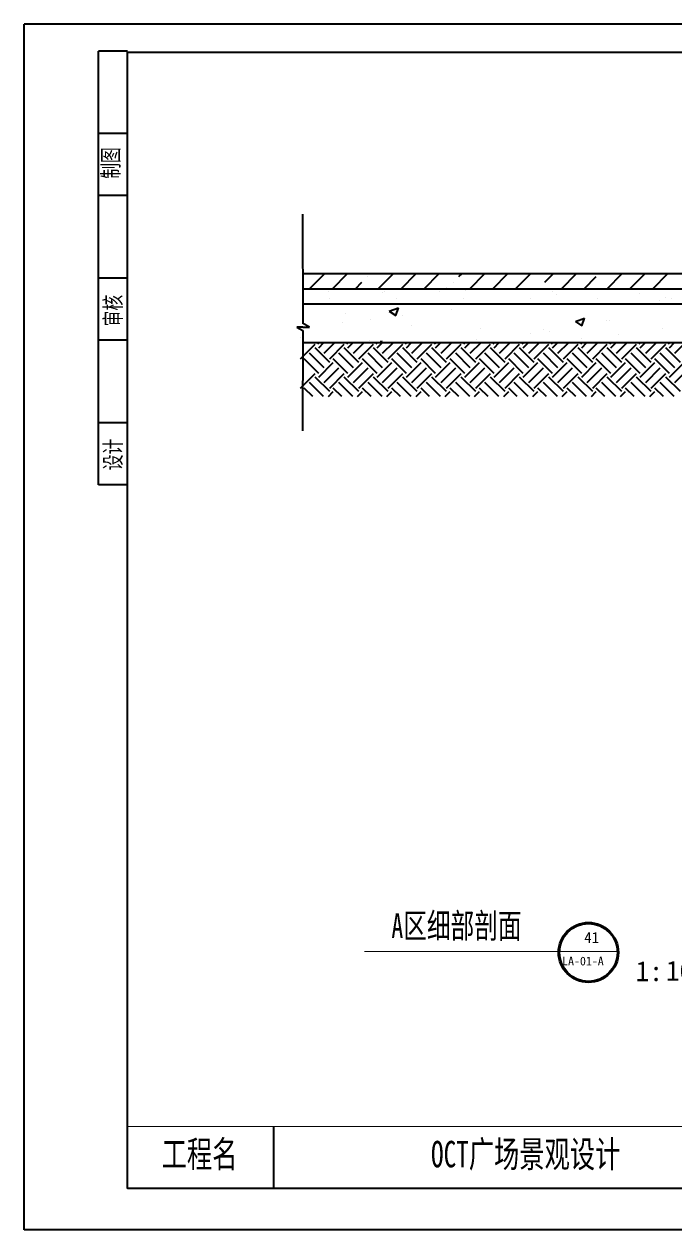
# Model space of a CAD drawing. Extents: x -2110 to 2090, y 267 to 3185.
# Drawn here: x -2110 to -535, y 267 to 3185 of the extents above; entities that cross this region are included whole.
import ezdxf

# ---------------------------------------------------------------- set-up
doc = ezdxf.new("R2010")
doc.units = 0
doc.header["$MEASUREMENT"] = 0
for name, color, linetype in [('HATCH', 140, 'CONTINUOUS'), ('LEVEL', 41, 'CONTINUOUS'), ('STAIR', 140, 'CONTINUOUS'), ('TEXT', 41, 'CONTINUOUS'), ('TK', 1, 'CONTINUOUS')]:
    doc.layers.add(name, color=color, linetype=linetype)
doc.styles.get("Standard").update_dxf_attribs({"font": 'simhei.ttf'})
doc.styles.add('STYLE1', font='simsun.ttf', dxfattribs={"width": 0.7})

msp = doc.modelspace()

# ---------------------------------------------------------------- hatches: boundary and pattern name
at = {"layer": 'TEXT', "linetype": 'CONTINUOUS'}
h = msp.add_hatch(color=256, dxfattribs=at)
edge = h.paths.add_edge_path()
edge.add_arc((-744.6, 938.3), 72.5, 0, 360)
edge = h.paths.add_edge_path(flags=16)
edge.add_arc((-744.6, 938.3), 70, 0, 360)

# ---------------------------------------------------------------- linework, layer by layer
at = {"layer": 'HATCH'}
for p, q in [((-1417.7, 2546.1), (-1382.6, 2581.2)), ((-1363.8, 2544.6), (-1327.2, 2581.2)), ((-1279.2, 2573.8), (-1279.2, 2573.8)), ((-1253, 2544.6), (-1216.5, 2581.2)), ((-1197.7, 2544.6), (-1161.1, 2581.2)), ((-1142.3, 2544.6), (-1105.8, 2581.2)), ((-1057.8, 2573.8), (-1050.4, 2581.2)), ((-1031.6, 2544.6), (-995, 2581.2)), ((-976.2, 2544.6), (-939.7, 2581.2)), ((-920.9, 2544.6), (-884.3, 2581.2)), ((-850.2, 2560), (-828.9, 2581.2)), ((-810.1, 2544.6), (-773.6, 2581.2)), ((-754.8, 2544.6), (-725.6, 2573.8)), ((-699.4, 2544.6), (-662.8, 2581.2)), ((-642.5, 2546.1), (-607.5, 2581.2)), ((-588.7, 2544.6), (-552.1, 2581.2)), ((-1393.4, 2543.2), (-1393.4, 2543.2)), ((-1308.4, 2544.6), (-1293.1, 2560)), ((-1237.9, 2538.7), (-1237.9, 2538.7)), ((-1086.9, 2544.6), (-1085.5, 2546.1)), ((-1071.6, 2560), (-1071.6, 2560)), ((-1040.9, 2540.4), (-1040.9, 2540.4)), ((-963.4, 2543.2), (-963.4, 2543.2)), ((-864, 2546.1), (-864, 2546.1)), ((-832, 2538.6), (-832, 2538.6)), ((-693.2, 2544.3), (-693.2, 2544.3)), ((-1435.8, 2537.6), (-1435.8, 2537.6)), ((-1374.6, 2537), (-1374.6, 2537)), ((-1371.8, 2520.8), (-1371.8, 2520.8)), ((-1243.2, 2536.2), (-1243.2, 2536.2)), ((-1209.2, 2521.1), (-1209.2, 2521.1)), ((-1104.4, 2538.1), (-1104.4, 2538.1)), ((-1046.7, 2521.4), (-1046.7, 2521.4)), ((-884.1, 2521.7), (-884.1, 2521.7)), ((-822.4, 2529.8), (-822.4, 2529.8)), ((-721.5, 2522), (-721.5, 2522)), ((-620.1, 2534), (-620.1, 2534)), ((-571.8, 2516.2), (-571.8, 2516.2)), ((-559, 2522.3), (-559, 2522.3)), ((-544.6, 2519.8), (-544.6, 2519.8)), ((-537, 2508.3), (-537, 2508.3))]:
    msp.add_line(p, q, dxfattribs=at)
at = {"layer": 'LEVEL'}
for p, q in [((-1436.2, 2581.2), (9.6, 2581.2)), ((-1436.2, 2544.6), (-16.5, 2544.6)), ((-1436.1, 2508.1), (-53.1, 2508.1)), ((-1436.1, 2414.1), (-251.4, 2414.1))]:
    msp.add_line(p, q, dxfattribs=at)
at = {"layer": 'STAIR', "linetype": 'CONTINUOUS'}
for p, q in [((-1436.5, 2724.5), (-1436, 2460.6)), ((-1450.3, 2451.2), (-1436, 2443.1)), ((-1436, 2451.2), (-1450.3, 2451.2)), ((-1419.8, 2451.2), (-1436.8, 2461.1)), ((-1436, 2451.2), (-1419.8, 2451.2)), ((-1436, 2443.1), (-1436.5, 2200.5))]:
    msp.add_line(p, q, dxfattribs=at)
at = {"layer": 'STAIR'}
for p, q in [((-1331.4, 2484.6), (-1331.4, 2484.6)), ((-1226.4, 2490.2), (-1204.5, 2498.6)), ((-1226.4, 2490.2), (-1210.8, 2479.7)), ((-1210.8, 2479.7), (-1204.5, 2498.6)), ((-1170.6, 2506.7), (-1170.6, 2506.7)), ((-1074.9, 2494.9), (-1074.9, 2494.9)), ((-1340.3, 2461.9), (-1340.3, 2461.9)), ((-1271.9, 2469), (-1271.9, 2469)), ((-1193.5, 2479.3), (-1193.5, 2479.3)), ((-1173.1, 2454.9), (-1173.1, 2454.9)), ((-776.3, 2465.1), (-754.4, 2473.5)), ((-776.3, 2465.1), (-760.7, 2454.6)), ((-760.7, 2454.6), (-754.4, 2473.5)), ((-700.9, 2466.7), (-700.9, 2466.7)), ((-692.7, 2468), (-692.7, 2468)), ((-1441.5, 2426.9), (-1441.5, 2426.9)), ((-1016.2, 2422.5), (-1016.2, 2422.5)), ((-1006, 2447.8), (-1006, 2447.8)), ((-883.6, 2435.4), (-883.6, 2435.4)), ((-853.6, 2446), (-853.6, 2446)), ((-838.8, 2440.7), (-838.8, 2440.7)), ((-762.5, 2423.4), (-762.5, 2423.4)), ((-671.6, 2433.7), (-671.6, 2433.7)), ((-564.7, 2449.4), (-564.7, 2449.4)), ((-1441.4, 2374.9), (-1406.1, 2410.3)), ((-1370.7, 2366.1), (-1406.1, 2401.5)), ((-1397.2, 2410.3), (-1401.1, 2414.1)), ((-1397.2, 2401.5), (-1384.5, 2414.1)), ((-1384, 2388.2), (-1358, 2414.1)), ((-1370.7, 2374.9), (-1335.4, 2410.3)), ((-1300, 2366.1), (-1335.4, 2401.5)), ((-1326.5, 2410.3), (-1330.4, 2414.1)), ((-1326.5, 2401.5), (-1313.8, 2414.1)), ((-1313.3, 2388.2), (-1287.3, 2414.1)), ((-1300, 2374.9), (-1264.6, 2410.3)), ((-1274.3, 2419.9), (-1274.3, 2419.9)), ((-1229.3, 2366.1), (-1264.6, 2401.5)), ((-1255.8, 2410.3), (-1259.6, 2414.1)), ((-1255.8, 2401.5), (-1243.1, 2414.1)), ((-1248.7, 2414.1), (-1245.1, 2418.5)), ((-1244.3, 2414.1), (-1245.1, 2418.5)), ((-1242.5, 2388.2), (-1216.6, 2414.1)), ((-1229.3, 2374.9), (-1193.9, 2410.3)), ((-1158.6, 2366.1), (-1193.9, 2401.5)), ((-1185.1, 2410.3), (-1188.9, 2414.1)), ((-1185.1, 2401.5), (-1172.4, 2414.1)), ((-1171.8, 2388.2), (-1145.9, 2414.1)), ((-1158.6, 2374.9), (-1123.2, 2410.3)), ((-1087.9, 2366.1), (-1123.2, 2401.5)), ((-1114.4, 2410.3), (-1118.2, 2414.1)), ((-1114.4, 2401.5), (-1101.7, 2414.1)), ((-1101.1, 2388.2), (-1075.2, 2414.1)), ((-1087.9, 2374.9), (-1052.5, 2410.3)), ((-1017.2, 2366.1), (-1052.5, 2401.5)), ((-1043.7, 2410.3), (-1047.5, 2414.1)), ((-1043.7, 2401.5), (-1031, 2414.1)), ((-1030.4, 2388.2), (-1004.5, 2414.1)), ((-1017.2, 2374.9), (-981.8, 2410.3)), ((-946.4, 2366.1), (-981.8, 2401.5)), ((-973, 2410.3), (-976.8, 2414.1)), ((-973, 2401.5), (-960.3, 2414.1)), ((-959.7, 2388.2), (-933.8, 2414.1)), ((-946.4, 2374.9), (-911.1, 2410.3)), ((-875.7, 2366.1), (-911.1, 2401.5)), ((-902.2, 2410.3), (-906.1, 2414.1)), ((-902.2, 2401.5), (-889.6, 2414.1)), ((-889, 2388.2), (-863.1, 2414.1)), ((-875.7, 2374.9), (-840.4, 2410.3)), ((-805, 2366.1), (-840.4, 2401.5)), ((-831.5, 2410.3), (-835.4, 2414.1)), ((-831.5, 2401.5), (-818.9, 2414.1)), ((-818.3, 2388.2), (-792.3, 2414.1)), ((-805, 2374.9), (-769.7, 2410.3)), ((-734.3, 2366.1), (-769.7, 2401.5)), ((-760.8, 2410.3), (-764.7, 2414.1)), ((-760.8, 2401.5), (-748.1, 2414.1)), ((-747.6, 2388.2), (-721.6, 2414.1)), ((-734.3, 2374.9), (-699, 2410.3)), ((-663.6, 2366.1), (-699, 2401.5)), ((-690.1, 2410.3), (-694, 2414.1)), ((-690.1, 2401.5), (-677.4, 2414.1)), ((-676.9, 2388.2), (-650.9, 2414.1)), ((-663.6, 2374.9), (-628.2, 2410.3)), ((-592.9, 2366.1), (-628.2, 2401.5)), ((-619.4, 2410.3), (-623.3, 2414.1)), ((-619.4, 2401.5), (-606.7, 2414.1)), ((-606.1, 2388.2), (-580.2, 2414.1)), ((-592.9, 2374.9), (-557.5, 2410.3)), ((-522.2, 2366.1), (-557.5, 2401.5)), ((-548.7, 2410.3), (-552.5, 2414.1)), ((-548.7, 2401.5), (-536, 2414.1)), ((-535.4, 2388.2), (-509.5, 2414.1)), ((-1397.2, 2339.6), (-1432.6, 2374.9)), ((-1384, 2352.8), (-1419.3, 2388.2)), ((-1397.2, 2330.8), (-1361.9, 2366.1)), ((-1326.5, 2339.6), (-1361.9, 2374.9)), ((-1313.3, 2352.8), (-1348.6, 2388.2)), ((-1326.5, 2330.8), (-1291.2, 2366.1)), ((-1255.8, 2339.6), (-1291.2, 2374.9)), ((-1242.5, 2352.8), (-1277.9, 2388.2)), ((-1255.8, 2330.8), (-1220.4, 2366.1)), ((-1185.1, 2339.6), (-1220.4, 2374.9)), ((-1171.8, 2352.8), (-1207.2, 2388.2)), ((-1185.1, 2330.8), (-1149.7, 2366.1)), ((-1114.4, 2339.6), (-1149.7, 2374.9)), ((-1101.1, 2352.8), (-1136.5, 2388.2)), ((-1114.4, 2330.8), (-1079, 2366.1)), ((-1043.7, 2339.6), (-1079, 2374.9)), ((-1030.4, 2352.8), (-1065.8, 2388.2)), ((-1043.7, 2330.8), (-1008.3, 2366.1)), ((-973, 2339.6), (-1008.3, 2374.9)), ((-959.7, 2352.8), (-995.1, 2388.2)), ((-973, 2330.8), (-937.6, 2366.1)), ((-902.2, 2339.6), (-937.6, 2374.9)), ((-889, 2352.8), (-924.3, 2388.2)), ((-902.2, 2330.8), (-866.9, 2366.1)), ((-831.5, 2339.6), (-866.9, 2374.9)), ((-818.3, 2352.8), (-853.6, 2388.2)), ((-831.5, 2330.8), (-796.2, 2366.1)), ((-760.8, 2339.6), (-796.2, 2374.9)), ((-747.6, 2352.8), (-782.9, 2388.2)), ((-760.8, 2330.8), (-725.5, 2366.1)), ((-690.1, 2339.6), (-725.5, 2374.9)), ((-676.9, 2352.8), (-712.2, 2388.2)), ((-690.1, 2330.8), (-654.8, 2366.1)), ((-619.4, 2339.6), (-654.8, 2374.9)), ((-606.1, 2352.8), (-641.5, 2388.2)), ((-619.4, 2330.8), (-584.1, 2366.1)), ((-548.7, 2339.6), (-584.1, 2374.9)), ((-535.4, 2352.8), (-570.8, 2388.2)), ((-548.7, 2330.8), (-513.3, 2366.1)), ((-1441.4, 2304.2), (-1406.1, 2339.6)), ((-1384, 2317.5), (-1348.6, 2352.8)), ((-1370.7, 2304.2), (-1335.4, 2339.6)), ((-1313.3, 2317.5), (-1277.9, 2352.8)), ((-1300, 2304.2), (-1264.6, 2339.6)), ((-1242.5, 2317.5), (-1207.2, 2352.8)), ((-1229.3, 2304.2), (-1193.9, 2339.6)), ((-1171.8, 2317.5), (-1136.5, 2352.8)), ((-1158.6, 2304.2), (-1123.2, 2339.6)), ((-1101.1, 2317.5), (-1065.8, 2352.8)), ((-1087.9, 2304.2), (-1052.5, 2339.6)), ((-1030.4, 2317.5), (-995.1, 2352.8)), ((-1017.2, 2304.2), (-981.8, 2339.6)), ((-959.7, 2317.5), (-924.3, 2352.8)), ((-946.4, 2304.2), (-911.1, 2339.6)), ((-889, 2317.5), (-853.6, 2352.8)), ((-875.7, 2304.2), (-840.4, 2339.6)), ((-818.3, 2317.5), (-782.9, 2352.8)), ((-805, 2304.2), (-769.7, 2339.6)), ((-747.6, 2317.5), (-712.2, 2352.8)), ((-734.3, 2304.2), (-699, 2339.6)), ((-676.9, 2317.5), (-641.5, 2352.8)), ((-663.6, 2304.2), (-628.2, 2339.6)), ((-606.1, 2317.5), (-570.8, 2352.8)), ((-592.9, 2304.2), (-557.5, 2339.6)), ((-535.4, 2317.5), (-500.1, 2352.8)), ((-1385.3, 2283.5), (-1419.3, 2317.5)), ((-1370.7, 2295.4), (-1406.1, 2330.8)), ((-1314.6, 2283.5), (-1348.6, 2317.5)), ((-1300, 2295.4), (-1335.4, 2330.8)), ((-1243.9, 2283.5), (-1277.9, 2317.5)), ((-1229.3, 2295.4), (-1264.6, 2330.8)), ((-1173.2, 2283.5), (-1207.2, 2317.5)), ((-1158.6, 2295.4), (-1193.9, 2330.8)), ((-1102.5, 2283.5), (-1136.5, 2317.5)), ((-1087.9, 2295.4), (-1123.2, 2330.8)), ((-1031.8, 2283.5), (-1065.8, 2317.5)), ((-1017.2, 2295.4), (-1052.5, 2330.8)), ((-961.1, 2283.5), (-995.1, 2317.5)), ((-946.4, 2295.4), (-981.8, 2330.8)), ((-890.4, 2283.5), (-924.3, 2317.5)), ((-875.7, 2295.4), (-911.1, 2330.8)), ((-819.6, 2283.5), (-853.6, 2317.5)), ((-805, 2295.4), (-840.4, 2330.8)), ((-748.9, 2283.5), (-782.9, 2317.5)), ((-734.3, 2295.4), (-769.7, 2330.8)), ((-678.2, 2283.5), (-712.2, 2317.5)), ((-663.6, 2295.4), (-699, 2330.8)), ((-607.5, 2283.5), (-641.5, 2317.5)), ((-592.9, 2295.4), (-628.2, 2330.8)), ((-536.8, 2283.5), (-570.8, 2317.5)), ((-522.2, 2295.4), (-557.5, 2330.8)), ((-1411.8, 2283.5), (-1432.6, 2304.2)), ((-1373.8, 2283.5), (-1361.9, 2295.4)), ((-1341.1, 2283.5), (-1361.9, 2304.2)), ((-1303.1, 2283.5), (-1291.2, 2295.4)), ((-1270.4, 2283.5), (-1291.2, 2304.2)), ((-1232.3, 2283.5), (-1220.4, 2295.4)), ((-1199.7, 2283.5), (-1220.4, 2304.2)), ((-1161.6, 2283.5), (-1149.7, 2295.4)), ((-1129, 2283.5), (-1149.7, 2304.2)), ((-1090.9, 2283.5), (-1079, 2295.4)), ((-1058.3, 2283.5), (-1079, 2304.2)), ((-1020.2, 2283.5), (-1008.3, 2295.4)), ((-987.6, 2283.5), (-1008.3, 2304.2)), ((-949.5, 2283.5), (-937.6, 2295.4)), ((-916.9, 2283.5), (-937.6, 2304.2)), ((-878.8, 2283.5), (-866.9, 2295.4)), ((-846.2, 2283.5), (-866.9, 2304.2)), ((-808.1, 2283.5), (-796.2, 2295.4)), ((-775.4, 2283.5), (-796.2, 2304.2)), ((-737.4, 2283.5), (-725.5, 2295.4)), ((-704.7, 2283.5), (-725.5, 2304.2)), ((-666.7, 2283.5), (-654.8, 2295.4)), ((-634, 2283.5), (-654.8, 2304.2)), ((-595.9, 2283.5), (-584.1, 2295.4)), ((-563.3, 2283.5), (-584.1, 2304.2))]:
    msp.add_line(p, q, dxfattribs=at)
at = {"layer": 'TEXT', "linetype": 'CONTINUOUS', "const_width": 2.5}
msp.add_lwpolyline([(-1286.5, 940.6), (-674.6, 940.6)], dxfattribs=at)
at = {"layer": 'TEXT', "linetype": 'CONTINUOUS'}
for radius in [72.5, 70]:
    msp.add_circle((-744.6, 938.3), radius, dxfattribs=at)
at = {"layer": 'TK', "linetype": 'CONTINUOUS'}
for p, q in [((-2110, 267), (-2110, 3184.8)), ((2090, 3184.8), (-2110, 3184.8)), ((-1930, 2069.7), (-1930, 3119.7)), ((-1860.1, 3119.7), (-1930, 3119.7)), ((-1860, 367), (-1860, 3117)), ((-1860, 3117), (1990, 3117)), ((-1860.1, 2919.7), (-1930, 2919.7)), ((-1860.1, 2769.7), (-1930, 2769.7)), ((-1860.1, 2569.7), (-1930, 2569.7)), ((-1860.1, 2419.7), (-1930, 2419.7)), ((-1860.1, 2219.7), (-1930, 2219.7)), ((-1860.1, 2069.7), (-1930, 2069.7)), ((-1507, 517), (-1507, 367)), ((1990, 367), (-1860, 367)), ((2090, 267), (-2110, 267))]:
    msp.add_line(p, q, dxfattribs=at)
at = {"layer": 'TK', "linetype": 'CONTINUOUS', "const_width": 2.5}
for points in [[(-1860, 3117), (-1860, 367), (1990, 367), (1990, 3117), (-1860, 3117)], [(-1860, 517), (1990, 517)]]:
    msp.add_lwpolyline(points, dxfattribs=at)

# ---------------------------------------------------------------- texts
at = {"layer": 'TEXT', "linetype": 'CONTINUOUS', "style": 'STYLE1', "width": 0.7}
for s, p in [('制图', (-1880.4, 2810.5)), ('审核', (-1875.2, 2453.4)), ('设计', (-1875.2, 2105))]:
    msp.add_text(s, height=40, rotation=90, dxfattribs=at).set_placement(p)
msp.add_text('A区细部剖面', height=60, dxfattribs=at).set_placement((-1221.3, 973))
at = {"layer": 'TEXT', "linetype": 'CONTINUOUS'}
for s, height, p in [('41', 26.44, (-754.7, 961.2)), ('LA-01-A', 21.15, (-808.3, 907)), ('1:', 48.39, (-630.3, 868.8)), ('10', 48.39, (-557.1, 869.8))]:
    msp.add_text(s, height=height, dxfattribs=at).set_placement(p)
at = {"layer": 'TK', "linetype": 'CONTINUOUS', "style": 'STYLE1', "width": 0.7}
for s, p in [('工程名', (-1777.2, 418.4)), ('OCT广场景观设计', (-1125.5, 418.4))]:
    msp.add_text(s, height=64, dxfattribs=at).set_placement(p)

doc.saveas('drawing.dxf')
